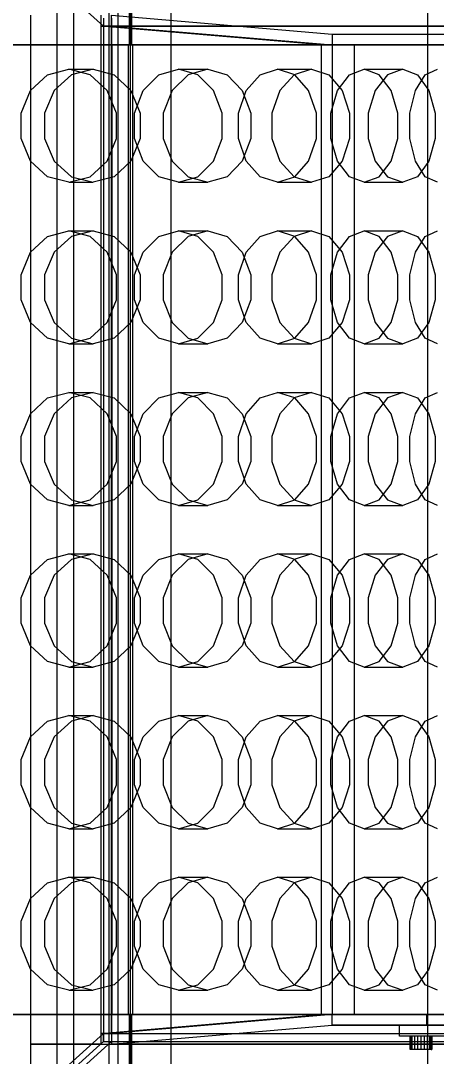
# Model space of a CAD drawing. Header units: millimetres. Extents: x -1970 to 59977, y -50268 to 6837.
# Drawn here: x 25497.4 to 25651.9, y -18175.5 to -17791 of the extents above; entities that cross this region are included whole.
import ezdxf

# ---------------------------------------------------------------- set-up
doc = ezdxf.new("R2010")
doc.units = ezdxf.units.MM
for name, color, linetype, lineweight in [('COTAS_P', 1, 'Continuous', 0), ('superior_briquetadora', 7, 'Continuous', 0), ('superior_C02', 7, 'Continuous', 0), ('superior_C02-briq', 7, 'Continuous', 0)]:
    doc.layers.add(name, color=color, linetype=linetype, lineweight=lineweight)
doc.dimstyles.new('R19_100', dxfattribs={"dimtxt": 250, "dimasz": 150, "dimexe": 150, "dimexo": 80, "dimgap": 100, "dimtad": 1, "dimtih": 1, "dimtoh": 1, "dimdsep": 46, "dimcen": 0.09, "dimadec": 0, "dimazin": 0, "dimtfac": 1, "dimtdec": 4, "dimtofl": 0, "dimtmove": 0, "dimatfit": 3, "dimfxl": 1, "dimtolj": 1, "dimtzin": 0, "dimarcsym": 0})

# ---------------------------------------------------------------- blocks, each defined once
blk = doc.blocks.new('*D25')
at = {"layer": 'COTAS_P', "color": 0, "lineweight": -2, "transparency": 16777216}
for p, q in [((25128.19, -17920), (25128.19, -16950)), ((27628.19, -17920), (27628.19, -16950)), ((25278.19, -17100), (27478.19, -17100))]:
    blk.add_line(p, q, dxfattribs=at)
at = {"layer": 'COTAS_P', "color": 0, "transparency": 16777216}
for points in [[(25278.19, -17075), (25278.19, -17125), (25128.19, -17100)], [(27478.19, -17075), (27478.19, -17125), (27628.19, -17100)]]:
    blk.add_solid(points, dxfattribs=at)
at = {"layer": 'Defpoints', "color": 0, "transparency": 16777216}
for p in [(27628.19, -17100), (25128.19, -18000), (27628.19, -18000)]:
    blk.add_point(p, dxfattribs=at)

msp = doc.modelspace()

# ---------------------------------------------------------------- linework, layer by layer
at = {"layer": 'superior_briquetadora'}
for p, q in [((25537.777, -17520), (25537.777, -17800)), ((25538.597, -17520), (25538.597, -17800)), ((25528.187, -17793), (25378.187, -17658)), ((25501.187, -18171), (25501.187, -17789)), ((25527.187, -17789), (25527.187, -18171)), ((25528.187, -17790), (25528.187, -17793)), ((25528.187, -17790), (25528.187, -18170)), ((25531.187, -17789), (25613.187, -17796)), ((25531.187, -17793), (25531.187, -17789)), ((25531.187, -17790), (25531.187, -18170)), ((25609.187, -17800), (25527.187, -17793)), ((25527.187, -17793), (25527.187, -18167)), ((25527.187, -17793), (25531.187, -17793)), ((25928.187, -17793), (25528.187, -17793)), ((25531.187, -18167), (25531.187, -17793)), ((25531.187, -17793), (25613.187, -17800)), ((25531.187, -17793), (25925.187, -17793)), ((25613.187, -17796), (25843.187, -17796)), ((25613.187, -17796), (25613.187, -17800)), ((25613.187, -17796), (25696.187, -17796)), ((25482.873, -17800), (25500.931, -17800)), ((25502.3, -17800), (25489.198, -17800)), ((25490.101, -17800), (25503.544, -17800)), ((25500.931, -17800), (25518.546, -17800)), ((25518.916, -17800), (25502.3, -17800)), ((25503.544, -17800), (25520.378, -17800)), ((25512.914, -17800), (25506.9, -17800)), ((25506.9, -17800), (25507.083, -17800)), ((25507.083, -17800), (25513.426, -17800)), ((25523.934, -17800), (25512.914, -17800)), ((25513.426, -17800), (25524.673, -17800)), ((25518.546, -17800), (25535.673, -17800)), ((25537.418, -17800), (25518.916, -17800)), ((25520.378, -17800), (25538.955, -17800)), ((25537.777, -17800), (25523.934, -17800)), ((25524.673, -17800), (25538.597, -17800)), ((25531.437, -18160), (25531.437, -17800)), ((25534.862, -17800), (25531.437, -17800)), ((25544.617, -17800), (25534.862, -17800)), ((25535.673, -17800), (25552.267, -17800)), ((25555.995, -17800), (25537.418, -17800)), ((25537.418, -17800), (25537.418, -18160)), ((25551.7, -17800), (25537.777, -17800)), ((25538.597, -17800), (25552.439, -17800)), ((25538.955, -17800), (25557.457, -17800)), ((25538.955, -17800), (25538.955, -18160)), ((25559.216, -17800), (25544.617, -17800)), ((25562.947, -17800), (25551.7, -17800)), ((25552.267, -17800), (25568.285, -17800)), ((25552.439, -17800), (25563.459, -17800)), ((25572.829, -17800), (25555.995, -17800)), ((25557.457, -17800), (25574.073, -17800)), ((25576.437, -17800), (25559.216, -17800)), ((25569.29, -17800), (25562.947, -17800)), ((25563.459, -17800), (25569.473, -17800)), ((25568.285, -17800), (25583.687, -17800)), ((25569.473, -17800), (25569.29, -17800)), ((25586.272, -17800), (25572.829, -17800)), ((25574.073, -17800), (25587.175, -17800)), ((25593.657, -17800), (25576.437, -17800)), ((25583.687, -17800), (25598.434, -17800)), ((25595.008, -17800), (25586.272, -17800)), ((25587.175, -17800), (25595.483, -17800)), ((25608.256, -17800), (25593.657, -17800)), ((25598.182, -17800), (25595.008, -17800)), ((25595.483, -17800), (25598.182, -17800)), ((25598.434, -17800), (25612.487, -17800)), ((25618.011, -17800), (25608.256, -17800)), ((25609.187, -18160), (25609.187, -17800)), ((25609.187, -17800), (25613.187, -17800)), ((25692.187, -17800), (25609.187, -17800)), ((25612.487, -17800), (25625.809, -17800)), ((25613.187, -17800), (25613.187, -18160)), ((25843.187, -17800), (25613.187, -17800)), ((25613.187, -17800), (25696.187, -17800)), ((25621.437, -17800), (25618.011, -17800)), ((25621.437, -18160), (25621.437, -17800)), ((25625.809, -17800), (25638.368, -17800)), ((25638.368, -17800), (25650.131, -17800)), ((25650.131, -17800), (25661.067, -17800)), ((25507.421, -17811.08), (25515.312, -17809)), ((25515.312, -17809), (25524.312, -17809)), ((25523.202, -17811.08), (25515.312, -17809)), ((25524.312, -17809), (25516.367, -17811.08)), ((25524.312, -17809), (25532.15, -17811.08)), ((25548.787, -17811.08), (25556.016, -17809)), ((25556.016, -17809), (25566.973, -17809)), ((25563.244, -17811.08), (25556.016, -17809)), ((25566.973, -17809), (25559.679, -17811.08)), ((25566.973, -17809), (25574.138, -17811.08)), ((25586.378, -17811.08), (25592.821, -17809)), ((25592.821, -17809), (25605.549, -17809)), ((25599.264, -17811.08), (25592.821, -17809)), ((25605.549, -17809), (25599.031, -17811.08)), ((25605.549, -17809), (25611.918, -17811.08)), ((25619.552, -17811.08), (25625.099, -17809)), ((25625.099, -17809), (25639.379, -17809)), ((25630.646, -17811.08), (25625.099, -17809)), ((25639.379, -17809), (25633.748, -17811.08)), ((25639.379, -17809), (25644.843, -17811.08)), ((25647.741, -17811.08), (25652.297, -17809)), ((25501.093, -17816.907), (25507.421, -17811.08)), ((25516.367, -17811.08), (25509.921, -17816.906)), ((25529.53, -17816.907), (25523.202, -17811.08)), ((25532.15, -17811.08), (25538.358, -17816.906)), ((25542.99, -17816.907), (25548.787, -17811.08)), ((25559.679, -17811.08), (25553.738, -17816.906)), ((25569.041, -17816.907), (25563.244, -17811.08)), ((25574.138, -17811.08), (25579.79, -17816.906)), ((25581.212, -17816.907), (25586.378, -17811.08)), ((25599.031, -17811.08), (25593.697, -17816.906)), ((25604.431, -17816.907), (25599.264, -17811.08)), ((25611.918, -17811.08), (25616.916, -17816.906)), ((25615.104, -17816.907), (25619.552, -17811.08)), ((25633.748, -17811.08), (25629.112, -17816.906)), ((25635.094, -17816.907), (25630.646, -17811.08)), ((25644.087, -17816.907), (25647.741, -17811.08)), ((25644.843, -17811.08), (25649.102, -17816.906)), ((25497.581, -17825.327), (25501.093, -17816.907)), ((25509.921, -17816.906), (25506.314, -17825.326)), ((25533.042, -17825.327), (25529.53, -17816.907)), ((25538.358, -17816.906), (25541.775, -17825.326)), ((25539.773, -17825.327), (25542.99, -17816.907)), ((25553.738, -17816.906), (25550.405, -17825.326)), ((25572.258, -17825.327), (25569.041, -17816.907)), ((25578.344, -17825.327), (25581.212, -17816.907)), ((25579.79, -17816.906), (25582.89, -17825.326)), ((25593.697, -17816.906), (25590.694, -17825.326)), ((25607.298, -17825.327), (25604.431, -17816.907)), ((25612.636, -17825.327), (25615.104, -17816.907)), ((25616.916, -17816.906), (25619.648, -17825.326)), ((25629.112, -17816.906), (25626.492, -17825.326)), ((25637.563, -17825.327), (25635.094, -17816.907)), ((25642.06, -17825.327), (25644.087, -17816.907)), ((25649.102, -17816.906), (25651.419, -17825.326)), ((25497.581, -17834.673), (25497.581, -17825.327)), ((25506.314, -17825.326), (25506.314, -17834.674)), ((25533.042, -17834.673), (25533.042, -17825.327)), ((25539.773, -17834.673), (25539.773, -17825.327)), ((25541.775, -17825.326), (25541.775, -17834.674)), ((25550.405, -17825.326), (25550.405, -17834.674)), ((25572.258, -17834.673), (25572.258, -17825.327)), ((25578.344, -17834.673), (25578.344, -17825.327)), ((25582.89, -17825.326), (25582.89, -17834.674)), ((25590.694, -17825.326), (25590.694, -17834.674)), ((25607.298, -17834.673), (25607.298, -17825.327)), ((25612.636, -17834.673), (25612.636, -17825.327)), ((25619.648, -17825.326), (25619.648, -17834.674)), ((25626.492, -17825.326), (25626.492, -17834.674)), ((25637.563, -17834.673), (25637.563, -17825.327)), ((25642.06, -17834.673), (25642.06, -17825.327)), ((25651.419, -17825.326), (25651.419, -17834.674)), ((25501.093, -17843.093), (25497.581, -17834.673)), ((25506.314, -17834.674), (25509.921, -17843.094)), ((25529.53, -17843.093), (25533.042, -17834.673)), ((25541.775, -17834.674), (25538.358, -17843.094)), ((25542.99, -17843.093), (25539.773, -17834.673)), ((25550.405, -17834.674), (25553.738, -17843.094)), ((25569.041, -17843.093), (25572.258, -17834.673)), ((25581.212, -17843.093), (25578.344, -17834.673)), ((25582.89, -17834.674), (25579.79, -17843.094)), ((25590.694, -17834.674), (25593.697, -17843.094)), ((25604.431, -17843.093), (25607.298, -17834.673)), ((25615.104, -17843.093), (25612.636, -17834.673)), ((25619.648, -17834.674), (25616.916, -17843.094)), ((25626.492, -17834.674), (25629.112, -17843.094)), ((25635.094, -17843.093), (25637.563, -17834.673)), ((25644.087, -17843.093), (25642.06, -17834.673)), ((25651.419, -17834.674), (25649.102, -17843.094)), ((25507.421, -17848.92), (25501.093, -17843.093)), ((25509.921, -17843.094), (25516.367, -17848.92)), ((25523.202, -17848.92), (25529.53, -17843.093)), ((25538.358, -17843.094), (25532.15, -17848.92)), ((25548.787, -17848.92), (25542.99, -17843.093)), ((25553.738, -17843.094), (25559.679, -17848.92)), ((25563.244, -17848.92), (25569.041, -17843.093)), ((25579.79, -17843.094), (25574.138, -17848.92)), ((25586.378, -17848.92), (25581.212, -17843.093)), ((25593.697, -17843.094), (25599.031, -17848.92)), ((25599.264, -17848.92), (25604.431, -17843.093)), ((25616.916, -17843.094), (25611.918, -17848.92)), ((25619.552, -17848.92), (25615.104, -17843.093)), ((25629.112, -17843.094), (25633.748, -17848.92)), ((25630.646, -17848.92), (25635.094, -17843.093)), ((25647.741, -17848.92), (25644.087, -17843.093)), ((25649.102, -17843.094), (25644.843, -17848.92)), ((25515.312, -17851), (25507.421, -17848.92)), ((25515.312, -17851), (25523.202, -17848.92)), ((25515.312, -17851), (25524.312, -17851)), ((25516.367, -17848.92), (25524.312, -17851)), ((25532.15, -17848.92), (25524.312, -17851)), ((25556.016, -17851), (25548.787, -17848.92)), ((25556.016, -17851), (25563.244, -17848.92)), ((25556.016, -17851), (25566.973, -17851)), ((25559.679, -17848.92), (25566.973, -17851)), ((25574.138, -17848.92), (25566.973, -17851)), ((25592.821, -17851), (25586.378, -17848.92)), ((25592.821, -17851), (25599.264, -17848.92)), ((25592.821, -17851), (25605.549, -17851)), ((25599.031, -17848.92), (25605.549, -17851)), ((25611.918, -17848.92), (25605.549, -17851)), ((25625.099, -17851), (25619.552, -17848.92)), ((25625.099, -17851), (25630.646, -17848.92)), ((25625.099, -17851), (25639.379, -17851)), ((25633.748, -17848.92), (25639.379, -17851)), ((25644.843, -17848.92), (25639.379, -17851)), ((25652.297, -17851), (25647.741, -17848.92)), ((25501.093, -17876.907), (25507.421, -17871.08)), ((25507.421, -17871.08), (25515.312, -17869)), ((25516.367, -17871.08), (25509.921, -17876.906)), ((25515.312, -17869), (25524.312, -17869)), ((25523.202, -17871.08), (25515.312, -17869)), ((25524.312, -17869), (25516.367, -17871.08)), ((25529.53, -17876.907), (25523.202, -17871.08)), ((25524.312, -17869), (25532.15, -17871.08)), ((25532.15, -17871.08), (25538.358, -17876.906)), ((25542.99, -17876.907), (25548.787, -17871.08)), ((25548.787, -17871.08), (25556.016, -17869)), ((25559.679, -17871.08), (25553.738, -17876.906)), ((25556.016, -17869), (25566.973, -17869)), ((25563.244, -17871.08), (25556.016, -17869)), ((25566.973, -17869), (25559.679, -17871.08)), ((25569.041, -17876.907), (25563.244, -17871.08)), ((25566.973, -17869), (25574.138, -17871.08)), ((25574.138, -17871.08), (25579.79, -17876.906)), ((25581.212, -17876.907), (25586.378, -17871.08)), ((25586.378, -17871.08), (25592.821, -17869)), ((25592.821, -17869), (25605.549, -17869)), ((25599.264, -17871.08), (25592.821, -17869)), ((25599.031, -17871.08), (25593.697, -17876.906)), ((25605.549, -17869), (25599.031, -17871.08)), ((25604.431, -17876.907), (25599.264, -17871.08)), ((25605.549, -17869), (25611.918, -17871.08)), ((25611.918, -17871.08), (25616.916, -17876.906)), ((25615.104, -17876.907), (25619.552, -17871.08)), ((25619.552, -17871.08), (25625.099, -17869)), ((25625.099, -17869), (25639.379, -17869)), ((25630.646, -17871.08), (25625.099, -17869)), ((25633.748, -17871.08), (25629.112, -17876.906)), ((25635.094, -17876.907), (25630.646, -17871.08)), ((25639.379, -17869), (25633.748, -17871.08)), ((25639.379, -17869), (25644.843, -17871.08)), ((25644.087, -17876.907), (25647.741, -17871.08)), ((25644.843, -17871.08), (25649.102, -17876.906)), ((25647.741, -17871.08), (25652.297, -17869)), ((25497.581, -17885.327), (25501.093, -17876.907)), ((25509.921, -17876.906), (25506.314, -17885.326)), ((25533.042, -17885.327), (25529.53, -17876.907)), ((25538.358, -17876.906), (25541.775, -17885.326)), ((25539.773, -17885.327), (25542.99, -17876.907)), ((25553.738, -17876.906), (25550.405, -17885.326)), ((25572.258, -17885.327), (25569.041, -17876.907)), ((25578.344, -17885.327), (25581.212, -17876.907)), ((25579.79, -17876.906), (25582.89, -17885.326)), ((25593.697, -17876.906), (25590.694, -17885.326)), ((25607.298, -17885.327), (25604.431, -17876.907)), ((25612.636, -17885.327), (25615.104, -17876.907)), ((25616.916, -17876.906), (25619.648, -17885.326)), ((25629.112, -17876.906), (25626.492, -17885.326)), ((25637.563, -17885.327), (25635.094, -17876.907)), ((25642.06, -17885.327), (25644.087, -17876.907)), ((25649.102, -17876.906), (25651.419, -17885.326)), ((25497.581, -17894.673), (25497.581, -17885.327)), ((25506.314, -17885.326), (25506.314, -17894.674)), ((25533.042, -17894.673), (25533.042, -17885.327)), ((25539.773, -17894.673), (25539.773, -17885.327)), ((25541.775, -17885.326), (25541.775, -17894.674)), ((25550.405, -17885.326), (25550.405, -17894.674)), ((25572.258, -17894.673), (25572.258, -17885.327)), ((25578.344, -17894.673), (25578.344, -17885.327)), ((25582.89, -17885.326), (25582.89, -17894.674)), ((25590.694, -17885.326), (25590.694, -17894.674)), ((25607.298, -17894.673), (25607.298, -17885.327)), ((25612.636, -17894.673), (25612.636, -17885.327)), ((25619.648, -17885.326), (25619.648, -17894.674)), ((25626.492, -17885.326), (25626.492, -17894.674)), ((25637.563, -17894.673), (25637.563, -17885.327)), ((25642.06, -17894.673), (25642.06, -17885.327)), ((25651.419, -17885.326), (25651.419, -17894.674)), ((25501.093, -17903.093), (25497.581, -17894.673)), ((25506.314, -17894.674), (25509.921, -17903.094)), ((25529.53, -17903.093), (25533.042, -17894.673)), ((25541.775, -17894.674), (25538.358, -17903.094)), ((25542.99, -17903.093), (25539.773, -17894.673)), ((25550.405, -17894.674), (25553.738, -17903.094)), ((25569.041, -17903.093), (25572.258, -17894.673)), ((25581.212, -17903.093), (25578.344, -17894.673)), ((25582.89, -17894.674), (25579.79, -17903.094)), ((25590.694, -17894.674), (25593.697, -17903.094)), ((25604.431, -17903.093), (25607.298, -17894.673)), ((25615.104, -17903.093), (25612.636, -17894.673)), ((25619.648, -17894.674), (25616.916, -17903.094)), ((25626.492, -17894.674), (25629.112, -17903.094)), ((25635.094, -17903.093), (25637.563, -17894.673)), ((25644.087, -17903.093), (25642.06, -17894.673)), ((25651.419, -17894.674), (25649.102, -17903.094)), ((25507.421, -17908.92), (25501.093, -17903.093)), ((25509.921, -17903.094), (25516.367, -17908.92)), ((25523.202, -17908.92), (25529.53, -17903.093)), ((25538.358, -17903.094), (25532.15, -17908.92)), ((25548.787, -17908.92), (25542.99, -17903.093)), ((25553.738, -17903.094), (25559.679, -17908.92)), ((25563.244, -17908.92), (25569.041, -17903.093)), ((25579.79, -17903.094), (25574.138, -17908.92)), ((25586.378, -17908.92), (25581.212, -17903.093)), ((25593.697, -17903.094), (25599.031, -17908.92)), ((25599.264, -17908.92), (25604.431, -17903.093)), ((25616.916, -17903.094), (25611.918, -17908.92)), ((25619.552, -17908.92), (25615.104, -17903.093)), ((25629.112, -17903.094), (25633.748, -17908.92)), ((25630.646, -17908.92), (25635.094, -17903.093)), ((25647.741, -17908.92), (25644.087, -17903.093)), ((25649.102, -17903.094), (25644.843, -17908.92)), ((25515.312, -17911), (25507.421, -17908.92)), ((25515.312, -17911), (25523.202, -17908.92)), ((25516.367, -17908.92), (25524.312, -17911)), ((25532.15, -17908.92), (25524.312, -17911)), ((25556.016, -17911), (25548.787, -17908.92)), ((25556.016, -17911), (25563.244, -17908.92)), ((25559.679, -17908.92), (25566.973, -17911)), ((25574.138, -17908.92), (25566.973, -17911)), ((25592.821, -17911), (25586.378, -17908.92)), ((25592.821, -17911), (25599.264, -17908.92)), ((25599.031, -17908.92), (25605.549, -17911)), ((25611.918, -17908.92), (25605.549, -17911)), ((25625.099, -17911), (25619.552, -17908.92)), ((25625.099, -17911), (25630.646, -17908.92)), ((25633.748, -17908.92), (25639.379, -17911)), ((25644.843, -17908.92), (25639.379, -17911)), ((25652.297, -17911), (25647.741, -17908.92)), ((25515.312, -17911), (25524.312, -17911)), ((25556.016, -17911), (25566.973, -17911)), ((25592.821, -17911), (25605.549, -17911)), ((25625.099, -17911), (25639.379, -17911)), ((25507.421, -17931.08), (25515.312, -17929)), ((25515.312, -17929), (25524.312, -17929)), ((25523.202, -17931.08), (25515.312, -17929)), ((25524.312, -17929), (25516.367, -17931.08)), ((25524.312, -17929), (25532.15, -17931.08)), ((25548.787, -17931.08), (25556.016, -17929)), ((25556.016, -17929), (25566.973, -17929)), ((25563.244, -17931.08), (25556.016, -17929)), ((25566.973, -17929), (25559.679, -17931.08)), ((25566.973, -17929), (25574.138, -17931.08)), ((25586.378, -17931.08), (25592.821, -17929)), ((25592.821, -17929), (25605.549, -17929)), ((25599.264, -17931.08), (25592.821, -17929)), ((25605.549, -17929), (25599.031, -17931.08)), ((25605.549, -17929), (25611.918, -17931.08)), ((25619.552, -17931.08), (25625.099, -17929)), ((25625.099, -17929), (25639.379, -17929)), ((25630.646, -17931.08), (25625.099, -17929)), ((25639.379, -17929), (25633.748, -17931.08)), ((25639.379, -17929), (25644.843, -17931.08)), ((25647.741, -17931.08), (25652.297, -17929)), ((25501.093, -17936.907), (25507.421, -17931.08)), ((25516.367, -17931.08), (25509.921, -17936.906)), ((25529.53, -17936.907), (25523.202, -17931.08)), ((25532.15, -17931.08), (25538.358, -17936.906)), ((25542.99, -17936.907), (25548.787, -17931.08)), ((25559.679, -17931.08), (25553.738, -17936.906)), ((25569.041, -17936.907), (25563.244, -17931.08)), ((25574.138, -17931.08), (25579.79, -17936.906)), ((25581.212, -17936.907), (25586.378, -17931.08)), ((25599.031, -17931.08), (25593.697, -17936.906)), ((25604.431, -17936.907), (25599.264, -17931.08)), ((25611.918, -17931.08), (25616.916, -17936.906)), ((25615.104, -17936.907), (25619.552, -17931.08)), ((25633.748, -17931.08), (25629.112, -17936.906)), ((25635.094, -17936.907), (25630.646, -17931.08)), ((25644.087, -17936.907), (25647.741, -17931.08)), ((25644.843, -17931.08), (25649.102, -17936.906)), ((25497.581, -17945.327), (25501.093, -17936.907)), ((25509.921, -17936.906), (25506.314, -17945.326)), ((25533.042, -17945.327), (25529.53, -17936.907)), ((25538.358, -17936.906), (25541.775, -17945.326)), ((25539.773, -17945.327), (25542.99, -17936.907)), ((25553.738, -17936.906), (25550.405, -17945.326)), ((25572.258, -17945.327), (25569.041, -17936.907)), ((25578.344, -17945.327), (25581.212, -17936.907)), ((25579.79, -17936.906), (25582.89, -17945.326)), ((25593.697, -17936.906), (25590.694, -17945.326)), ((25607.298, -17945.327), (25604.431, -17936.907)), ((25612.636, -17945.327), (25615.104, -17936.907)), ((25616.916, -17936.906), (25619.648, -17945.326)), ((25629.112, -17936.906), (25626.492, -17945.326)), ((25637.563, -17945.327), (25635.094, -17936.907)), ((25642.06, -17945.327), (25644.087, -17936.907)), ((25649.102, -17936.906), (25651.419, -17945.326)), ((25497.581, -17954.673), (25497.581, -17945.327)), ((25506.314, -17945.326), (25506.314, -17954.674)), ((25533.042, -17954.673), (25533.042, -17945.327)), ((25539.773, -17954.673), (25539.773, -17945.327)), ((25541.775, -17945.326), (25541.775, -17954.674)), ((25550.405, -17945.326), (25550.405, -17954.674)), ((25572.258, -17954.673), (25572.258, -17945.327)), ((25578.344, -17954.673), (25578.344, -17945.327)), ((25582.89, -17945.326), (25582.89, -17954.674)), ((25590.694, -17945.326), (25590.694, -17954.674)), ((25607.298, -17954.673), (25607.298, -17945.327)), ((25612.636, -17954.673), (25612.636, -17945.327)), ((25619.648, -17945.326), (25619.648, -17954.674)), ((25626.492, -17945.326), (25626.492, -17954.674)), ((25637.563, -17954.673), (25637.563, -17945.327)), ((25642.06, -17954.673), (25642.06, -17945.327)), ((25651.419, -17945.326), (25651.419, -17954.674)), ((25501.093, -17963.093), (25497.581, -17954.673)), ((25506.314, -17954.674), (25509.921, -17963.094)), ((25529.53, -17963.093), (25533.042, -17954.673)), ((25541.775, -17954.674), (25538.358, -17963.094)), ((25542.99, -17963.093), (25539.773, -17954.673)), ((25550.405, -17954.674), (25553.738, -17963.094)), ((25569.041, -17963.093), (25572.258, -17954.673)), ((25581.212, -17963.093), (25578.344, -17954.673)), ((25582.89, -17954.674), (25579.79, -17963.094)), ((25590.694, -17954.674), (25593.697, -17963.094)), ((25604.431, -17963.093), (25607.298, -17954.673)), ((25615.104, -17963.093), (25612.636, -17954.673)), ((25619.648, -17954.674), (25616.916, -17963.094)), ((25626.492, -17954.674), (25629.112, -17963.094)), ((25635.094, -17963.093), (25637.563, -17954.673)), ((25644.087, -17963.093), (25642.06, -17954.673)), ((25651.419, -17954.674), (25649.102, -17963.094)), ((25507.421, -17968.92), (25501.093, -17963.093)), ((25509.921, -17963.094), (25516.367, -17968.92)), ((25523.202, -17968.92), (25529.53, -17963.093)), ((25538.358, -17963.094), (25532.15, -17968.92)), ((25548.787, -17968.92), (25542.99, -17963.093)), ((25553.738, -17963.094), (25559.679, -17968.92)), ((25563.244, -17968.92), (25569.041, -17963.093)), ((25579.79, -17963.094), (25574.138, -17968.92)), ((25586.378, -17968.92), (25581.212, -17963.093)), ((25593.697, -17963.094), (25599.031, -17968.92)), ((25599.264, -17968.92), (25604.431, -17963.093)), ((25616.916, -17963.094), (25611.918, -17968.92)), ((25619.552, -17968.92), (25615.104, -17963.093)), ((25629.112, -17963.094), (25633.748, -17968.92)), ((25630.646, -17968.92), (25635.094, -17963.093)), ((25647.741, -17968.92), (25644.087, -17963.093)), ((25649.102, -17963.094), (25644.843, -17968.92)), ((25515.312, -17971), (25507.421, -17968.92)), ((25515.312, -17971), (25523.202, -17968.92)), ((25515.312, -17971), (25524.312, -17971)), ((25516.367, -17968.92), (25524.312, -17971)), ((25532.15, -17968.92), (25524.312, -17971)), ((25556.016, -17971), (25548.787, -17968.92)), ((25556.016, -17971), (25563.244, -17968.92)), ((25556.016, -17971), (25566.973, -17971)), ((25559.679, -17968.92), (25566.973, -17971)), ((25574.138, -17968.92), (25566.973, -17971)), ((25592.821, -17971), (25586.378, -17968.92)), ((25592.821, -17971), (25599.264, -17968.92)), ((25592.821, -17971), (25605.549, -17971)), ((25599.031, -17968.92), (25605.549, -17971)), ((25611.918, -17968.92), (25605.549, -17971)), ((25625.099, -17971), (25619.552, -17968.92)), ((25625.099, -17971), (25630.646, -17968.92)), ((25625.099, -17971), (25639.379, -17971)), ((25633.748, -17968.92), (25639.379, -17971)), ((25644.843, -17968.92), (25639.379, -17971)), ((25652.297, -17971), (25647.741, -17968.92)), ((25507.421, -17991.08), (25515.312, -17989)), ((25515.312, -17989), (25524.312, -17989)), ((25523.202, -17991.08), (25515.312, -17989)), ((25524.312, -17989), (25516.367, -17991.08)), ((25524.312, -17989), (25532.15, -17991.08)), ((25548.787, -17991.08), (25556.016, -17989)), ((25556.016, -17989), (25566.973, -17989)), ((25563.244, -17991.08), (25556.016, -17989)), ((25566.973, -17989), (25559.679, -17991.08)), ((25566.973, -17989), (25574.138, -17991.08)), ((25586.378, -17991.08), (25592.821, -17989)), ((25592.821, -17989), (25605.549, -17989)), ((25599.264, -17991.08), (25592.821, -17989)), ((25605.549, -17989), (25599.031, -17991.08)), ((25605.549, -17989), (25611.918, -17991.08)), ((25619.552, -17991.08), (25625.099, -17989)), ((25625.099, -17989), (25639.379, -17989)), ((25630.646, -17991.08), (25625.099, -17989)), ((25639.379, -17989), (25633.748, -17991.08)), ((25639.379, -17989), (25644.843, -17991.08)), ((25647.741, -17991.08), (25652.297, -17989)), ((25501.093, -17996.907), (25507.421, -17991.08)), ((25516.367, -17991.08), (25509.921, -17996.906)), ((25529.53, -17996.907), (25523.202, -17991.08)), ((25532.15, -17991.08), (25538.358, -17996.906)), ((25542.99, -17996.907), (25548.787, -17991.08)), ((25559.679, -17991.08), (25553.738, -17996.906)), ((25569.041, -17996.907), (25563.244, -17991.08)), ((25574.138, -17991.08), (25579.79, -17996.906)), ((25581.212, -17996.907), (25586.378, -17991.08)), ((25599.031, -17991.08), (25593.697, -17996.906)), ((25604.431, -17996.907), (25599.264, -17991.08)), ((25611.918, -17991.08), (25616.916, -17996.906)), ((25615.104, -17996.907), (25619.552, -17991.08)), ((25633.748, -17991.08), (25629.112, -17996.906)), ((25635.094, -17996.907), (25630.646, -17991.08)), ((25644.087, -17996.907), (25647.741, -17991.08)), ((25644.843, -17991.08), (25649.102, -17996.906)), ((25497.581, -18005.327), (25501.093, -17996.907)), ((25509.921, -17996.906), (25506.314, -18005.326)), ((25533.042, -18005.327), (25529.53, -17996.907)), ((25538.358, -17996.906), (25541.775, -18005.326)), ((25539.773, -18005.327), (25542.99, -17996.907)), ((25553.738, -17996.906), (25550.405, -18005.326)), ((25572.258, -18005.327), (25569.041, -17996.907)), ((25578.344, -18005.327), (25581.212, -17996.907)), ((25579.79, -17996.906), (25582.89, -18005.326)), ((25593.697, -17996.906), (25590.694, -18005.326)), ((25607.298, -18005.327), (25604.431, -17996.907)), ((25612.636, -18005.327), (25615.104, -17996.907)), ((25616.916, -17996.906), (25619.648, -18005.326)), ((25629.112, -17996.906), (25626.492, -18005.326)), ((25637.563, -18005.327), (25635.094, -17996.907)), ((25642.06, -18005.327), (25644.087, -17996.907)), ((25649.102, -17996.906), (25651.419, -18005.326)), ((25497.581, -18014.673), (25497.581, -18005.327)), ((25506.314, -18005.326), (25506.314, -18014.674)), ((25533.042, -18014.673), (25533.042, -18005.327)), ((25539.773, -18014.673), (25539.773, -18005.327)), ((25541.775, -18005.326), (25541.775, -18014.674)), ((25550.405, -18005.326), (25550.405, -18014.674)), ((25572.258, -18014.673), (25572.258, -18005.327)), ((25578.344, -18014.673), (25578.344, -18005.327)), ((25582.89, -18005.326), (25582.89, -18014.674)), ((25590.694, -18005.326), (25590.694, -18014.674)), ((25607.298, -18014.673), (25607.298, -18005.327)), ((25612.636, -18014.673), (25612.636, -18005.327)), ((25619.648, -18005.326), (25619.648, -18014.674)), ((25626.492, -18005.326), (25626.492, -18014.674)), ((25637.563, -18014.673), (25637.563, -18005.327)), ((25642.06, -18014.673), (25642.06, -18005.327)), ((25651.419, -18005.326), (25651.419, -18014.674)), ((25501.093, -18023.093), (25497.581, -18014.673)), ((25506.314, -18014.674), (25509.921, -18023.094)), ((25529.53, -18023.093), (25533.042, -18014.673)), ((25541.775, -18014.674), (25538.358, -18023.094)), ((25542.99, -18023.093), (25539.773, -18014.673)), ((25550.405, -18014.674), (25553.738, -18023.094)), ((25569.041, -18023.093), (25572.258, -18014.673)), ((25581.212, -18023.093), (25578.344, -18014.673)), ((25582.89, -18014.674), (25579.79, -18023.094)), ((25590.694, -18014.674), (25593.697, -18023.094)), ((25604.431, -18023.093), (25607.298, -18014.673)), ((25615.104, -18023.093), (25612.636, -18014.673)), ((25619.648, -18014.674), (25616.916, -18023.094)), ((25626.492, -18014.674), (25629.112, -18023.094)), ((25635.094, -18023.093), (25637.563, -18014.673)), ((25644.087, -18023.093), (25642.06, -18014.673)), ((25651.419, -18014.674), (25649.102, -18023.094)), ((25507.421, -18028.92), (25501.093, -18023.093)), ((25509.921, -18023.094), (25516.367, -18028.92)), ((25523.202, -18028.92), (25529.53, -18023.093)), ((25538.358, -18023.094), (25532.15, -18028.92)), ((25548.787, -18028.92), (25542.99, -18023.093)), ((25553.738, -18023.094), (25559.679, -18028.92)), ((25563.244, -18028.92), (25569.041, -18023.093)), ((25579.79, -18023.094), (25574.138, -18028.92)), ((25586.378, -18028.92), (25581.212, -18023.093)), ((25593.697, -18023.094), (25599.031, -18028.92)), ((25599.264, -18028.92), (25604.431, -18023.093)), ((25616.916, -18023.094), (25611.918, -18028.92)), ((25619.552, -18028.92), (25615.104, -18023.093)), ((25629.112, -18023.094), (25633.748, -18028.92)), ((25630.646, -18028.92), (25635.094, -18023.093)), ((25647.741, -18028.92), (25644.087, -18023.093)), ((25649.102, -18023.094), (25644.843, -18028.92)), ((25515.312, -18031), (25507.421, -18028.92)), ((25515.312, -18031), (25523.202, -18028.92)), ((25516.367, -18028.92), (25524.312, -18031)), ((25532.15, -18028.92), (25524.312, -18031)), ((25556.016, -18031), (25548.787, -18028.92)), ((25556.016, -18031), (25563.244, -18028.92)), ((25559.679, -18028.92), (25566.973, -18031)), ((25574.138, -18028.92), (25566.973, -18031)), ((25592.821, -18031), (25586.378, -18028.92)), ((25592.821, -18031), (25599.264, -18028.92)), ((25599.031, -18028.92), (25605.549, -18031)), ((25611.918, -18028.92), (25605.549, -18031)), ((25625.099, -18031), (25619.552, -18028.92)), ((25625.099, -18031), (25630.646, -18028.92)), ((25633.748, -18028.92), (25639.379, -18031)), ((25644.843, -18028.92), (25639.379, -18031)), ((25652.297, -18031), (25647.741, -18028.92)), ((25515.312, -18031), (25524.312, -18031)), ((25556.016, -18031), (25566.973, -18031)), ((25592.821, -18031), (25605.549, -18031)), ((25625.099, -18031), (25639.379, -18031)), ((25501.093, -18056.907), (25507.421, -18051.08)), ((25507.421, -18051.08), (25515.312, -18049)), ((25516.367, -18051.08), (25509.921, -18056.906)), ((25515.312, -18049), (25524.312, -18049)), ((25523.202, -18051.08), (25515.312, -18049)), ((25524.312, -18049), (25516.367, -18051.08)), ((25529.53, -18056.907), (25523.202, -18051.08)), ((25524.312, -18049), (25532.15, -18051.08)), ((25532.15, -18051.08), (25538.358, -18056.906)), ((25542.99, -18056.907), (25548.787, -18051.08)), ((25548.787, -18051.08), (25556.016, -18049)), ((25559.679, -18051.08), (25553.738, -18056.906)), ((25556.016, -18049), (25566.973, -18049)), ((25563.244, -18051.08), (25556.016, -18049)), ((25566.973, -18049), (25559.679, -18051.08)), ((25569.041, -18056.907), (25563.244, -18051.08)), ((25566.973, -18049), (25574.138, -18051.08)), ((25574.138, -18051.08), (25579.79, -18056.906)), ((25581.212, -18056.907), (25586.378, -18051.08)), ((25586.378, -18051.08), (25592.821, -18049)), ((25592.821, -18049), (25605.549, -18049)), ((25599.264, -18051.08), (25592.821, -18049)), ((25599.031, -18051.08), (25593.697, -18056.906)), ((25605.549, -18049), (25599.031, -18051.08)), ((25604.431, -18056.907), (25599.264, -18051.08)), ((25605.549, -18049), (25611.918, -18051.08)), ((25611.918, -18051.08), (25616.916, -18056.906)), ((25615.104, -18056.907), (25619.552, -18051.08)), ((25619.552, -18051.08), (25625.099, -18049)), ((25625.099, -18049), (25639.379, -18049)), ((25630.646, -18051.08), (25625.099, -18049)), ((25633.748, -18051.08), (25629.112, -18056.906)), ((25635.094, -18056.907), (25630.646, -18051.08)), ((25639.379, -18049), (25633.748, -18051.08)), ((25639.379, -18049), (25644.843, -18051.08)), ((25644.087, -18056.907), (25647.741, -18051.08)), ((25644.843, -18051.08), (25649.102, -18056.906)), ((25647.741, -18051.08), (25652.297, -18049)), ((25497.581, -18065.327), (25501.093, -18056.907)), ((25509.921, -18056.906), (25506.314, -18065.326)), ((25533.042, -18065.327), (25529.53, -18056.907)), ((25538.358, -18056.906), (25541.775, -18065.326)), ((25539.773, -18065.327), (25542.99, -18056.907)), ((25553.738, -18056.906), (25550.405, -18065.326)), ((25572.258, -18065.327), (25569.041, -18056.907)), ((25578.344, -18065.327), (25581.212, -18056.907)), ((25579.79, -18056.906), (25582.89, -18065.326)), ((25593.697, -18056.906), (25590.694, -18065.326)), ((25607.298, -18065.327), (25604.431, -18056.907)), ((25612.636, -18065.327), (25615.104, -18056.907)), ((25616.916, -18056.906), (25619.648, -18065.326)), ((25629.112, -18056.906), (25626.492, -18065.326)), ((25637.563, -18065.327), (25635.094, -18056.907)), ((25642.06, -18065.327), (25644.087, -18056.907)), ((25649.102, -18056.906), (25651.419, -18065.326)), ((25497.581, -18074.673), (25497.581, -18065.327)), ((25506.314, -18065.326), (25506.314, -18074.674)), ((25533.042, -18074.673), (25533.042, -18065.327)), ((25539.773, -18074.673), (25539.773, -18065.327)), ((25541.775, -18065.326), (25541.775, -18074.674)), ((25550.405, -18065.326), (25550.405, -18074.674)), ((25572.258, -18074.673), (25572.258, -18065.327)), ((25578.344, -18074.673), (25578.344, -18065.327)), ((25582.89, -18065.326), (25582.89, -18074.674)), ((25590.694, -18065.326), (25590.694, -18074.674)), ((25607.298, -18074.673), (25607.298, -18065.327)), ((25612.636, -18074.673), (25612.636, -18065.327)), ((25619.648, -18065.326), (25619.648, -18074.674)), ((25626.492, -18065.326), (25626.492, -18074.674)), ((25637.563, -18074.673), (25637.563, -18065.327)), ((25642.06, -18074.673), (25642.06, -18065.327)), ((25651.419, -18065.326), (25651.419, -18074.674)), ((25501.093, -18083.093), (25497.581, -18074.673)), ((25506.314, -18074.674), (25509.921, -18083.094)), ((25529.53, -18083.093), (25533.042, -18074.673)), ((25541.775, -18074.674), (25538.358, -18083.094)), ((25542.99, -18083.093), (25539.773, -18074.673)), ((25550.405, -18074.674), (25553.738, -18083.094)), ((25569.041, -18083.093), (25572.258, -18074.673)), ((25581.212, -18083.093), (25578.344, -18074.673)), ((25582.89, -18074.674), (25579.79, -18083.094)), ((25590.694, -18074.674), (25593.697, -18083.094)), ((25604.431, -18083.093), (25607.298, -18074.673)), ((25615.104, -18083.093), (25612.636, -18074.673)), ((25619.648, -18074.674), (25616.916, -18083.094)), ((25626.492, -18074.674), (25629.112, -18083.094)), ((25635.094, -18083.093), (25637.563, -18074.673)), ((25644.087, -18083.093), (25642.06, -18074.673)), ((25651.419, -18074.674), (25649.102, -18083.094)), ((25507.421, -18088.92), (25501.093, -18083.093)), ((25509.921, -18083.094), (25516.367, -18088.92)), ((25523.202, -18088.92), (25529.53, -18083.093)), ((25538.358, -18083.094), (25532.15, -18088.92)), ((25548.787, -18088.92), (25542.99, -18083.093)), ((25553.738, -18083.094), (25559.679, -18088.92)), ((25563.244, -18088.92), (25569.041, -18083.093)), ((25579.79, -18083.094), (25574.138, -18088.92)), ((25586.378, -18088.92), (25581.212, -18083.093)), ((25593.697, -18083.094), (25599.031, -18088.92)), ((25599.264, -18088.92), (25604.431, -18083.093)), ((25616.916, -18083.094), (25611.918, -18088.92)), ((25619.552, -18088.92), (25615.104, -18083.093)), ((25629.112, -18083.094), (25633.748, -18088.92)), ((25630.646, -18088.92), (25635.094, -18083.093)), ((25647.741, -18088.92), (25644.087, -18083.093)), ((25649.102, -18083.094), (25644.843, -18088.92)), ((25515.312, -18091), (25507.421, -18088.92)), ((25515.312, -18091), (25523.202, -18088.92)), ((25516.367, -18088.92), (25524.312, -18091)), ((25532.15, -18088.92), (25524.312, -18091)), ((25556.016, -18091), (25548.787, -18088.92)), ((25556.016, -18091), (25563.244, -18088.92)), ((25559.679, -18088.92), (25566.973, -18091)), ((25574.138, -18088.92), (25566.973, -18091)), ((25592.821, -18091), (25586.378, -18088.92)), ((25592.821, -18091), (25599.264, -18088.92)), ((25599.031, -18088.92), (25605.549, -18091)), ((25611.918, -18088.92), (25605.549, -18091)), ((25625.099, -18091), (25619.552, -18088.92)), ((25625.099, -18091), (25630.646, -18088.92)), ((25633.748, -18088.92), (25639.379, -18091)), ((25644.843, -18088.92), (25639.379, -18091)), ((25652.297, -18091), (25647.741, -18088.92)), ((25515.312, -18091), (25524.312, -18091)), ((25556.016, -18091), (25566.973, -18091)), ((25592.821, -18091), (25605.549, -18091)), ((25625.099, -18091), (25639.379, -18091)), ((25507.421, -18111.08), (25515.312, -18109)), ((25515.312, -18109), (25524.312, -18109)), ((25523.202, -18111.08), (25515.312, -18109)), ((25524.312, -18109), (25516.367, -18111.08)), ((25524.312, -18109), (25532.15, -18111.08)), ((25548.787, -18111.08), (25556.016, -18109)), ((25556.016, -18109), (25566.973, -18109)), ((25563.244, -18111.08), (25556.016, -18109)), ((25566.973, -18109), (25559.679, -18111.08)), ((25566.973, -18109), (25574.138, -18111.08)), ((25586.378, -18111.08), (25592.821, -18109)), ((25592.821, -18109), (25605.549, -18109)), ((25599.264, -18111.08), (25592.821, -18109)), ((25605.549, -18109), (25599.031, -18111.08)), ((25605.549, -18109), (25611.918, -18111.08)), ((25619.552, -18111.08), (25625.099, -18109)), ((25625.099, -18109), (25639.379, -18109)), ((25630.646, -18111.08), (25625.099, -18109)), ((25639.379, -18109), (25633.748, -18111.08)), ((25639.379, -18109), (25644.843, -18111.08)), ((25647.741, -18111.08), (25652.297, -18109)), ((25501.093, -18116.907), (25507.421, -18111.08)), ((25516.367, -18111.08), (25509.921, -18116.906)), ((25529.53, -18116.907), (25523.202, -18111.08)), ((25532.15, -18111.08), (25538.358, -18116.906)), ((25542.99, -18116.907), (25548.787, -18111.08)), ((25559.679, -18111.08), (25553.738, -18116.906)), ((25569.041, -18116.907), (25563.244, -18111.08)), ((25574.138, -18111.08), (25579.79, -18116.906)), ((25581.212, -18116.907), (25586.378, -18111.08)), ((25599.031, -18111.08), (25593.697, -18116.906)), ((25604.431, -18116.907), (25599.264, -18111.08)), ((25611.918, -18111.08), (25616.916, -18116.906)), ((25615.104, -18116.907), (25619.552, -18111.08)), ((25633.748, -18111.08), (25629.112, -18116.906)), ((25635.094, -18116.907), (25630.646, -18111.08)), ((25644.087, -18116.907), (25647.741, -18111.08)), ((25644.843, -18111.08), (25649.102, -18116.906)), ((25497.581, -18125.327), (25501.093, -18116.907)), ((25509.921, -18116.906), (25506.314, -18125.326)), ((25533.042, -18125.327), (25529.53, -18116.907)), ((25538.358, -18116.906), (25541.775, -18125.326)), ((25539.773, -18125.327), (25542.99, -18116.907)), ((25553.738, -18116.906), (25550.405, -18125.326)), ((25572.258, -18125.327), (25569.041, -18116.907)), ((25578.344, -18125.327), (25581.212, -18116.907)), ((25579.79, -18116.906), (25582.89, -18125.326)), ((25593.697, -18116.906), (25590.694, -18125.326)), ((25607.298, -18125.327), (25604.431, -18116.907)), ((25612.636, -18125.327), (25615.104, -18116.907)), ((25616.916, -18116.906), (25619.648, -18125.326)), ((25629.112, -18116.906), (25626.492, -18125.326)), ((25637.563, -18125.327), (25635.094, -18116.907)), ((25642.06, -18125.327), (25644.087, -18116.907)), ((25649.102, -18116.906), (25651.419, -18125.326)), ((25497.581, -18134.673), (25497.581, -18125.327)), ((25506.314, -18125.326), (25506.314, -18134.674)), ((25533.042, -18134.673), (25533.042, -18125.327)), ((25539.773, -18134.673), (25539.773, -18125.327)), ((25541.775, -18125.326), (25541.775, -18134.674)), ((25550.405, -18125.326), (25550.405, -18134.674)), ((25572.258, -18134.673), (25572.258, -18125.327)), ((25578.344, -18134.673), (25578.344, -18125.327)), ((25582.89, -18125.326), (25582.89, -18134.674)), ((25590.694, -18125.326), (25590.694, -18134.674)), ((25607.298, -18134.673), (25607.298, -18125.327)), ((25612.636, -18134.673), (25612.636, -18125.327)), ((25619.648, -18125.326), (25619.648, -18134.674)), ((25626.492, -18125.326), (25626.492, -18134.674)), ((25637.563, -18134.673), (25637.563, -18125.327)), ((25642.06, -18134.673), (25642.06, -18125.327)), ((25651.419, -18125.326), (25651.419, -18134.674)), ((25501.093, -18143.093), (25497.581, -18134.673)), ((25506.314, -18134.674), (25509.921, -18143.094)), ((25529.53, -18143.093), (25533.042, -18134.673)), ((25541.775, -18134.674), (25538.358, -18143.094)), ((25542.99, -18143.093), (25539.773, -18134.673)), ((25550.405, -18134.674), (25553.738, -18143.094)), ((25569.041, -18143.093), (25572.258, -18134.673)), ((25581.212, -18143.093), (25578.344, -18134.673)), ((25582.89, -18134.674), (25579.79, -18143.094)), ((25590.694, -18134.674), (25593.697, -18143.094)), ((25604.431, -18143.093), (25607.298, -18134.673)), ((25615.104, -18143.093), (25612.636, -18134.673)), ((25619.648, -18134.674), (25616.916, -18143.094)), ((25626.492, -18134.674), (25629.112, -18143.094)), ((25635.094, -18143.093), (25637.563, -18134.673)), ((25644.087, -18143.093), (25642.06, -18134.673)), ((25651.419, -18134.674), (25649.102, -18143.094)), ((25507.421, -18148.92), (25501.093, -18143.093)), ((25509.921, -18143.094), (25516.367, -18148.92)), ((25523.202, -18148.92), (25529.53, -18143.093)), ((25538.358, -18143.094), (25532.15, -18148.92)), ((25548.787, -18148.92), (25542.99, -18143.093)), ((25553.738, -18143.094), (25559.679, -18148.92)), ((25563.244, -18148.92), (25569.041, -18143.093)), ((25579.79, -18143.094), (25574.138, -18148.92)), ((25586.378, -18148.92), (25581.212, -18143.093)), ((25593.697, -18143.094), (25599.031, -18148.92)), ((25599.264, -18148.92), (25604.431, -18143.093)), ((25616.916, -18143.094), (25611.918, -18148.92)), ((25619.552, -18148.92), (25615.104, -18143.093)), ((25629.112, -18143.094), (25633.748, -18148.92)), ((25630.646, -18148.92), (25635.094, -18143.093)), ((25647.741, -18148.92), (25644.087, -18143.093)), ((25649.102, -18143.094), (25644.843, -18148.92)), ((25515.312, -18151), (25507.421, -18148.92)), ((25515.312, -18151), (25523.202, -18148.92)), ((25515.312, -18151), (25524.312, -18151)), ((25516.367, -18148.92), (25524.312, -18151)), ((25532.15, -18148.92), (25524.312, -18151)), ((25556.016, -18151), (25548.787, -18148.92)), ((25556.016, -18151), (25563.244, -18148.92)), ((25556.016, -18151), (25566.973, -18151)), ((25559.679, -18148.92), (25566.973, -18151)), ((25574.138, -18148.92), (25566.973, -18151)), ((25592.821, -18151), (25586.378, -18148.92)), ((25592.821, -18151), (25599.264, -18148.92)), ((25592.821, -18151), (25605.549, -18151)), ((25599.031, -18148.92), (25605.549, -18151)), ((25611.918, -18148.92), (25605.549, -18151)), ((25625.099, -18151), (25619.552, -18148.92)), ((25625.099, -18151), (25630.646, -18148.92)), ((25625.099, -18151), (25639.379, -18151)), ((25633.748, -18148.92), (25639.379, -18151)), ((25644.843, -18148.92), (25639.379, -18151)), ((25652.297, -18151), (25647.741, -18148.92)), ((25482.873, -18160), (25500.931, -18160)), ((25502.3, -18160), (25489.198, -18160)), ((25490.101, -18160), (25503.544, -18160)), ((25500.931, -18160), (25518.546, -18160)), ((25518.916, -18160), (25502.3, -18160)), ((25503.544, -18160), (25520.378, -18160)), ((25512.914, -18160), (25506.9, -18160)), ((25506.9, -18160), (25507.083, -18160)), ((25507.083, -18160), (25513.426, -18160)), ((25523.934, -18160), (25512.914, -18160)), ((25513.426, -18160), (25524.673, -18160)), ((25518.546, -18160), (25535.673, -18160)), ((25537.418, -18160), (25518.916, -18160)), ((25520.378, -18160), (25538.955, -18160)), ((25537.777, -18160), (25523.934, -18160)), ((25524.673, -18160), (25538.597, -18160)), ((25527.187, -18167), (25609.187, -18160)), ((25613.187, -18160), (25531.187, -18167)), ((25534.862, -18160), (25531.437, -18160)), ((25544.617, -18160), (25534.862, -18160)), ((25535.673, -18160), (25552.267, -18160)), ((25555.995, -18160), (25537.418, -18160)), ((25551.7, -18160), (25537.777, -18160)), ((25537.777, -18160), (25537.777, -18210)), ((25538.597, -18160), (25552.439, -18160)), ((25538.597, -18160), (25538.597, -18210)), ((25538.955, -18160), (25557.457, -18160)), ((25559.216, -18160), (25544.617, -18160)), ((25562.947, -18160), (25551.7, -18160)), ((25552.267, -18160), (25568.285, -18160)), ((25552.439, -18160), (25563.459, -18160)), ((25572.829, -18160), (25555.995, -18160)), ((25557.457, -18160), (25574.073, -18160)), ((25576.437, -18160), (25559.216, -18160)), ((25569.29, -18160), (25562.947, -18160)), ((25563.459, -18160), (25569.473, -18160)), ((25568.285, -18160), (25583.687, -18160)), ((25569.473, -18160), (25569.29, -18160)), ((25586.272, -18160), (25572.829, -18160)), ((25574.073, -18160), (25587.175, -18160)), ((25593.657, -18160), (25576.437, -18160)), ((25583.687, -18160), (25598.434, -18160)), ((25595.008, -18160), (25586.272, -18160)), ((25587.175, -18160), (25595.483, -18160)), ((25608.256, -18160), (25593.657, -18160)), ((25598.182, -18160), (25595.008, -18160)), ((25595.483, -18160), (25598.182, -18160)), ((25598.434, -18160), (25612.487, -18160)), ((25618.011, -18160), (25608.256, -18160)), ((25609.187, -18160), (25613.187, -18160)), ((25609.187, -18160), (25692.187, -18160)), ((25612.487, -18160), (25625.809, -18160)), ((25843.187, -18160), (25613.187, -18160)), ((25613.187, -18164), (25613.187, -18160)), ((25613.187, -18160), (25648.187, -18160)), ((25696.187, -18160), (25613.187, -18160)), ((25621.437, -18160), (25618.011, -18160)), ((25625.809, -18160), (25638.368, -18160)), ((25638.368, -18160), (25650.131, -18160)), ((25648.187, -18160), (25648.187, -18164)), ((25648.187, -18160), (25808.187, -18160)), ((25650.131, -18160), (25661.067, -18160)), ((25378.187, -18302), (25528.187, -18167)), ((25531.187, -18167), (25527.187, -18167)), ((25528.187, -18167), (25928.187, -18167)), ((25528.187, -18170), (25528.187, -18167)), ((25531.187, -18171), (25613.187, -18164)), ((25531.187, -18167), (25925.187, -18167)), ((25531.187, -18167), (25531.187, -18171)), ((25613.187, -18164), (25843.187, -18164)), ((25648.187, -18164), (25613.187, -18164)), ((25613.187, -18164), (25696.187, -18164)), ((25638.187, -18168), (25638.187, -18164)), ((25638.187, -18164), (25818.187, -18164)), ((25808.187, -18164), (25648.187, -18164)), ((25378.187, -18305), (25528.187, -18170)), ((25531.187, -18170), (25381.187, -18305)), ((25501.187, -18197), (25501.187, -18171)), ((25501.187, -18171), (25955.187, -18171)), ((25527.187, -18171), (25501.187, -18171)), ((25528.187, -18170), (25928.187, -18170)), ((25528.187, -18170), (25531.187, -18170)), ((25925.187, -18171), (25531.187, -18171)), ((25818.187, -18168), (25638.187, -18168)), ((25642.382, -18168), (25642.187, -18168)), ((25642.187, -18173), (25642.187, -18168)), ((25642.951, -18168), (25642.382, -18168)), ((25642.382, -18173), (25642.382, -18168)), ((25643.835, -18168), (25642.951, -18168)), ((25642.951, -18173), (25642.951, -18168)), ((25644.951, -18168), (25643.835, -18168)), ((25643.835, -18173), (25643.835, -18168)), ((25646.187, -18168), (25644.951, -18168)), ((25644.951, -18173), (25644.951, -18168)), ((25647.423, -18168), (25646.187, -18168)), ((25646.187, -18173), (25646.187, -18168)), ((25648.538, -18168), (25647.423, -18168)), ((25647.423, -18173), (25647.423, -18168)), ((25649.423, -18168), (25648.538, -18168)), ((25648.538, -18173), (25648.538, -18168)), ((25649.991, -18168), (25649.423, -18168)), ((25649.423, -18173), (25649.423, -18168)), ((25650.187, -18168), (25649.991, -18168)), ((25649.991, -18173), (25649.991, -18168)), ((25650.187, -18168), (25650.187, -18173)), ((25642.382, -18173), (25642.187, -18173)), ((25642.951, -18173), (25642.382, -18173)), ((25643.835, -18173), (25642.951, -18173)), ((25644.951, -18173), (25643.835, -18173)), ((25646.187, -18173), (25644.951, -18173)), ((25647.423, -18173), (25646.187, -18173)), ((25648.538, -18173), (25647.423, -18173)), ((25649.423, -18173), (25648.538, -18173)), ((25649.991, -18173), (25649.423, -18173)), ((25649.991, -18173), (25650.187, -18173))]:
    msp.add_line(p, q, dxfattribs=at)
at = {"layer": 'superior_C02'}
for p, q in [((25510.846, -17700), (25510.846, -18300)), ((25517.108, -17700), (25517.108, -18300)), ((25530.327, -18300), (25530.327, -17700)), ((25533.569, -17700), (25533.569, -18300)), ((25538.078, -17700), (25538.078, -18300)), ((25648.658, -18300), (25648.658, -17700))]:
    msp.add_line(p, q, dxfattribs=at)
at = {"layer": 'superior_C02-briq'}
msp.add_line((25553.187, -17700), (25553.187, -18300), dxfattribs=at)

# ---------------------------------------------------------------- dimensions: what is measured, and where the dimension line sits
at = {"layer": 'COTAS_P'}
dim = msp.add_aligned_dim(p1=(25128.187, -18000), p2=(27628.187, -18000), distance=900, text='<> P', dimstyle='R19_100', dxfattribs=at)
dim.commit()
dim.dimension.update_dxf_attribs({"geometry": '*D25', "text_midpoint": (26378.187, -17100)})

doc.saveas('drawing.dxf')
